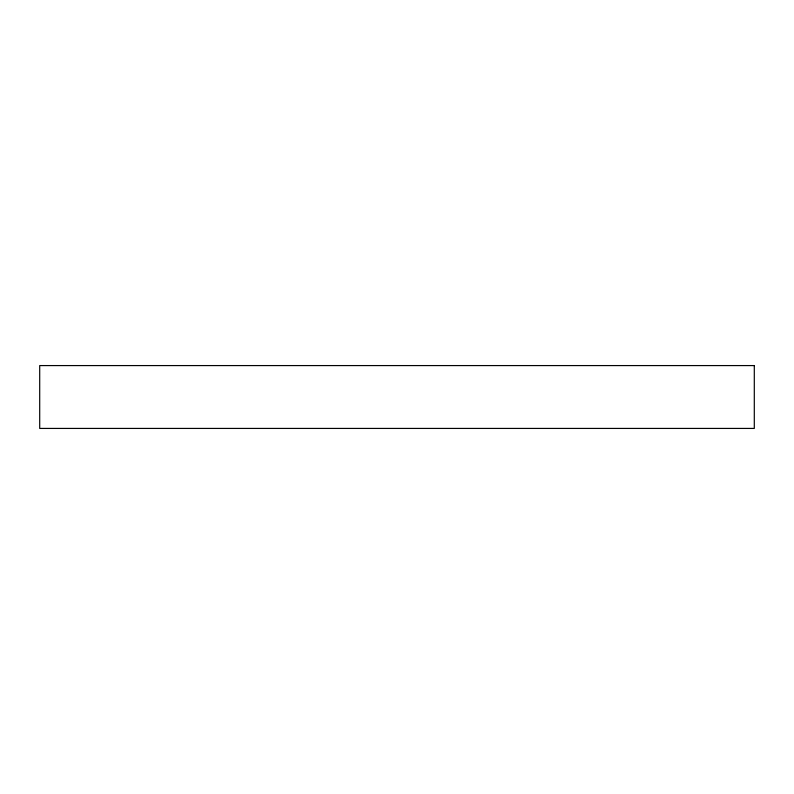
<?xml version="1.0" encoding="UTF-8"?>
<svg xmlns="http://www.w3.org/2000/svg" width="794" height="794" viewBox="0 0 794 794"><rect width="100%" height="100%" fill="white"/><g stroke="black" fill="none" stroke-linecap="round" stroke-linejoin="round"><path stroke-width="1.19" d="M754.3 365.577L39.7 365.577L39.7 428.423L754.3 428.423L754.3 365.577"/></g></svg>
